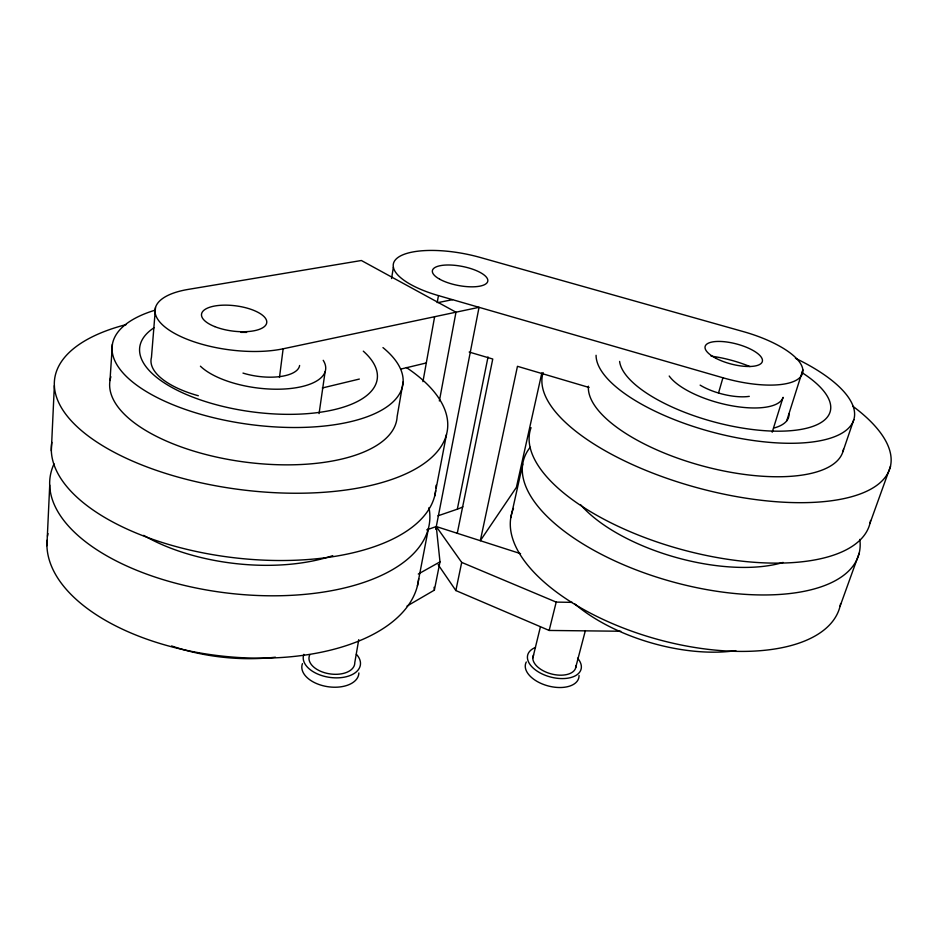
<?xml version="1.0" encoding="UTF-8"?>
<svg xmlns="http://www.w3.org/2000/svg" width="938" height="938" viewBox="0 0 938 938"><rect width="100%" height="100%" fill="white"/><g stroke="black" fill="none" stroke-linecap="round" stroke-linejoin="round"><path stroke-width="1.41" d="M46.9 545.705L49.726 485.087M51.32 450.815L54.357 385.635M109.992 380.476L112.396 344.293M155.497 307.558L151.464 357.355A77.584 32.279 7 0 0 198.328 395.742M279.477 377.451L283.135 348.795L479.048 307.312L435.748 529.302M319.072 413.599L325.099 371.8M391.556 278.551L393.397 267.189M403.117 381.954L397.126 416.613A144.745 62.588 7.4 0 1 242.051 461.672A144.745 62.588 7.4 0 1 110.895 376.724M358.75 639.669L354.787 662.591A23.075 13.495 8.5 0 1 328.898 673.73A23.075 13.495 8.5 0 1 309.833 654.689M422.944 381.637L434.622 316.727M437.19 302.622L438.456 295.599A67.688 23.403 10.8 0 1 396.575 258.618A67.688 23.403 10.8 0 1 480.127 257.434L743.6 331.689A71.065 24.951 14.8 0 1 802.119 374.379A71.065 24.951 14.8 0 1 722.917 377.768L438.456 295.599M439.359 400.995L455.985 312.202L361.376 260.506L188.257 289.396A78.98 30.567 7.4 0 0 171.021 331.302A78.98 30.567 7.4 0 0 283.135 348.795M417.398 585.875L428.432 528.469M434.669 496.061L446.5 434.505M407.01 606.065L434.364 590.143L439.992 561.874L436.276 526.546L426.72 529.888M437.917 515.841L457.322 509.182L488.03 356.956M457.263 533.288L492.755 359.019L469.176 352.055M620.78 631.239L549.164 630.453L455.856 590.553L461.695 562.401L436.276 526.546L520.567 553.643M541.847 372.949L516.416 487.326L480.315 540.698L517.459 366.312L589.076 387.476M510.8 517.717L522.747 464.052M532.819 657.984L540.429 626.783M549.164 630.453L556.199 602.102L572.262 602.372M585.359 630.629L575.334 668.841A22.102 12.323 14.9 0 1 548.847 673.191A22.102 12.323 14.9 0 1 533.616 654.876M718.555 392.893L722.917 377.768M772.185 432.207L783.078 397.325A60.36 22.195 14.9 0 1 730.96 405.626A60.36 22.195 14.9 0 1 669.204 376.032M786.712 420.869L802.858 369.807M842.934 451.612L853.838 419.603M840.038 606.347L859.231 553.08M870.054 523.076L890.537 466.221M418.301 574.021L439.992 561.874M322.309 387.98L359.348 379.058M400.667 369.115L426.309 362.947M438.316 302.54L452.538 299.656M461.695 562.401L556.199 602.102M438.152 564.676L455.856 590.553M434.083 587.258L434.364 590.143M462.844 506.801A52.258 24.763 10.6 0 1 457.322 509.182M356.37 654.255A28.844 16.872 8.5 0 1 336.578 677.869A28.844 16.872 8.5 0 1 303.853 654.325M358.867 672.956A28.738 16.966 8.5 0 1 327.069 686.581A28.738 16.966 8.5 0 1 302.446 663.623M788.999 413.635A69.928 26.44 15 0 1 774.342 427.916M575.991 665.687A22.102 12.323 14.9 0 1 575.709 667.833M577.55 658.159A27.624 15.407 14.9 0 1 570.023 677.752A27.624 15.407 14.9 0 1 533.687 668.501A27.624 15.407 14.9 0 1 535.516 647.443M579.039 675.489A27.519 15.5 14.9 0 1 548.648 686.065A27.519 15.5 14.9 0 1 526.288 662.005M735.814 650.644A123.464 60.56 16.3 0 1 574.853 603.99M749.286 396.352A36.207 13.308 14.9 0 1 700.135 385.131M801.603 372.374A108.82 40.076 14.9 0 1 766.862 430.835A108.82 40.076 14.9 0 1 619.608 361.435M840.624 603.556A170.622 80.949 16.1 0 1 652.789 638.004A170.622 80.949 16.1 0 1 513.473 508.431M711.086 356.135A60.36 22.195 14.9 0 1 749.966 366.57M795.447 358.293A133.137 49.081 14.9 0 1 787.193 443.264A133.137 49.081 14.9 0 1 596.076 355.291M843.508 449.173A131.59 51.074 15.1 0 1 709.96 467.874A131.59 51.074 15.1 0 1 588.396 386.198M870.546 520.496A176.145 74.641 15.5 0 1 681.68 549.539A176.145 74.641 15.5 0 1 531.049 427.669M852.654 406.107A179.932 70.01 15.1 0 1 764.869 500.681A179.932 70.01 15.1 0 1 543.125 372.562M859.794 539.373A174.151 76.975 15.7 0 1 671.221 581.478A174.151 76.975 15.7 0 1 530.205 447.262M783.101 562.425A127.392 56.174 15.7 0 1 580.446 504.562M275.385 657.21A134.99 73.058 5.9 0 1 171.595 645.954M299.609 365.48A39.842 16.345 7.6 0 1 242.989 373.09M363.299 351.164A119.806 49.245 7.6 0 1 258.208 412.603A119.806 49.245 7.6 0 1 153.984 327.796M418.7 578.652A186.838 97.998 6.2 0 1 224.053 656.295A186.838 97.998 6.2 0 1 47.029 540.265M47.486 536.243A186.838 97.998 6.2 0 1 47.979 533.593M323.211 360.309A66.446 27.261 7.6 0 1 283.276 389.059A66.446 27.261 7.6 0 1 200.427 366.195M240.996 332.38A66.446 27.261 7.6 0 1 246.612 332.415M382.962 347.599A146.621 60.337 7.6 0 1 341.807 423.519A146.621 60.337 7.6 0 1 146.351 391.568A146.621 60.337 7.6 0 1 154.711 310.29M435.701 490.703A193.463 91.068 6.9 0 1 230.631 557.324A193.463 91.068 6.9 0 1 51.836 442.326M436.053 485.286A193.463 91.068 6.9 0 1 435.971 487.995M406.389 367.52A198.035 85.886 7.3 0 1 373.066 484.911A198.035 85.886 7.3 0 1 97.81 442.677A198.035 85.886 7.3 0 1 126.325 324.548M428.971 507.622A191.071 93.648 6.6 0 1 228.802 593.226A191.071 93.648 6.6 0 1 54.041 463.841M332.72 555.659A139.692 68.275 6.7 0 1 143.678 535.352M214.65 326.565A32.877 12.71 7.4 0 0 266.556 323.493A32.877 12.71 7.4 0 0 221.204 305.26A32.877 12.71 7.4 0 0 214.65 326.565M439.699 279.207A28.187 9.732 10.8 0 0 486.564 283.299A28.187 9.732 10.8 0 0 453.957 265.243A28.187 9.732 10.8 0 0 439.699 279.207M716.175 358.422A29.582 10.388 14.7 0 0 762.195 361.916A29.582 10.388 14.7 0 0 722.788 341.584A29.582 10.388 14.7 0 0 716.175 358.422"/></g></svg>
